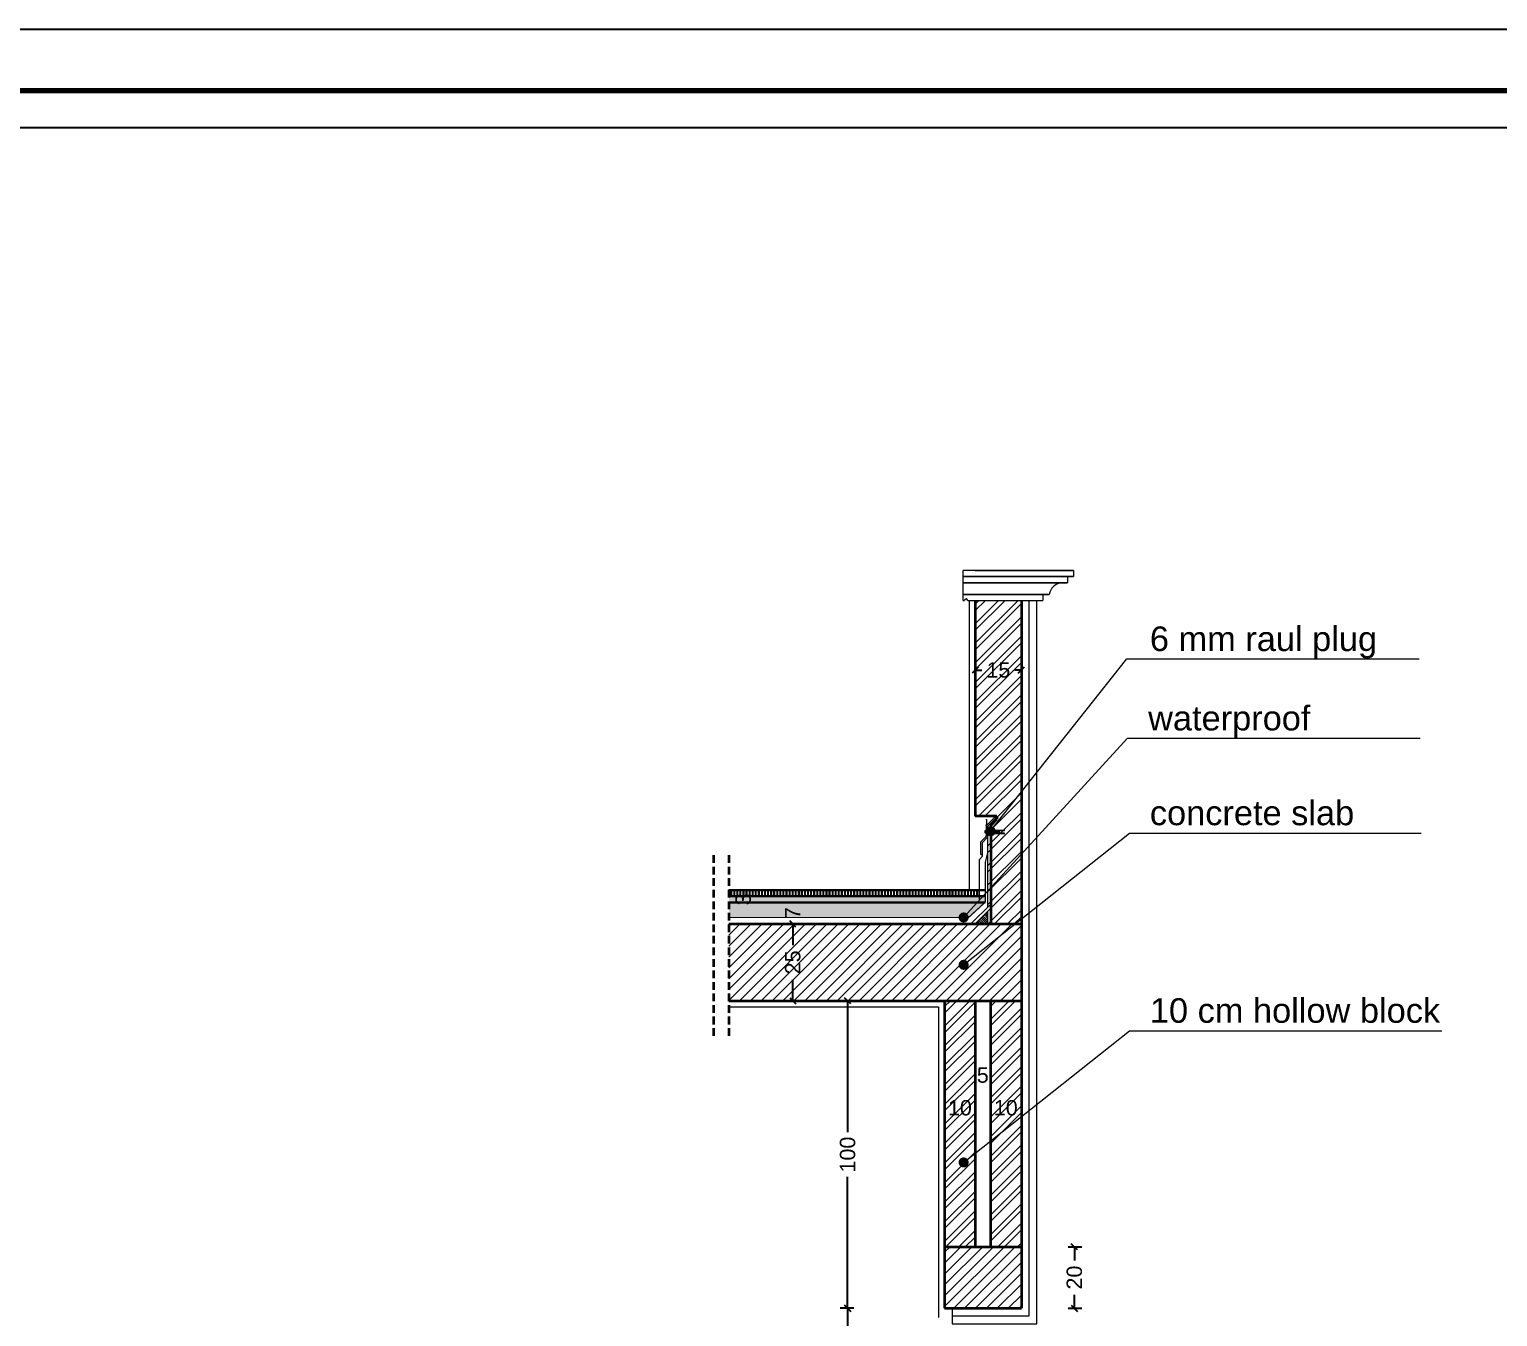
# Model space of a CAD drawing. Header units: inches. Extents: x -580639 to 179052, y 0 to 152898.
# Drawn here: x 36553 to 48493, y 141321 to 151788 of the extents above; entities that cross this region are included whole.
import ezdxf

# ---------------------------------------------------------------- set-up
doc = ezdxf.new("R2010")
doc.units = ezdxf.units.IN
doc.header["$LTSCALE"] = 500
doc.header["$MEASUREMENT"] = 0
for name, pattern in [('DASHED', [0.75, 0.5, -0.25]), ('HIDDEN', [0.375, 0.25, -0.125]), ('HIDDEN2', [0.1875, 0.125, -0.0625])]:
    doc.linetypes.add(name, pattern=pattern)
for name, color, linetype, lineweight in [('0.3', 10, 'Continuous', 30), ('1ATEXT', 3, 'Continuous', 20), ('A-0.25', 42, 'Continuous', 25), ('A-flor-sthn', 251, 'HIDDEN2', 9), ('A-htch', 252, 'Continuous', 20), ('A-wall', 52, 'Continuous', 35), ('DIM', 8, 'Continuous', 18), ('fini', 11, 'Continuous', 13), ('WALL', 7, 'Continuous', 40)]:
    doc.layers.add(name, color=color, linetype=linetype, lineweight=lineweight)
doc.styles.add('50', font='arial.ttf', dxfattribs={"height": 125})
doc.styles.add('style3', font='arial.ttf', dxfattribs={"height": 200})
doc.dimstyles.new('DIM', dxfattribs={"dimscale": 50, "dimtxt": 125, "dimasz": 1, "dimexe": 1.2, "dimexo": 1, "dimgap": 1, "dimtad": 0, "dimtoh": 1, "dimdec": 0, "dimlfac": 0.1, "dimrnd": 1, "dimdsep": 46, "dimtxsty": '50', "dimblk": 'OBLIQUE', "dimcen": 0.09, "dimclrt": 8, "dimadec": 0, "dimazin": 0, "dimtfac": 1, "dimtdec": 0, "dimtix": 1, "dimtofl": 0, "dimtmove": 2, "dimatfit": 2, "dimfxl": 1, "dimfxlon": 1, "dimtzin": 0, "dimarcsym": 0})

# ---------------------------------------------------------------- blocks, each defined once
blk = doc.blocks.new('_Oblique')
at = {"color": 0, "linetype": 'ByBlock', "lineweight": -2}
blk.add_line((-0.5, -0.5), (0.5, 0.5), dxfattribs=at)
blk = doc.blocks.new('*D1671')
at = {"layer": 'Defpoints', "color": 0, "transparency": 16777216}
for p in [(43207, 141389), (43995, 141389), (43995, 137889)]:
    blk.add_point(p, dxfattribs=at)
at = {"layer": 'DIM', "color": 0, "lineweight": -2, "transparency": 16777216}
for p, q in [((43257, 141389), (43147, 141389)), ((43207, 141389), (43207, 139821)), ((43207, 137889), (43207, 139457)), ((43257, 137889), (43147, 137889))]:
    blk.add_line(p, q, dxfattribs=at)
at = {"layer": 'DIM', "color": 0, "lineweight": -2, "transparency": 16777216, "xscale": 50, "yscale": 50, "zscale": 50}
for p, rotation in [((43207, 141389), 90), ((43207, 137889), 270)]:
    blk.add_blockref('_Oblique', p, dxfattribs=dict(at, rotation=rotation))
at = {"layer": 'DIM', "color": 8, "transparency": 16777216, "insert": (43207, 139639), "char_height": 125, "attachment_point": 5, "rotation": 90, "style": '50'}
blk.add_mtext('140', dxfattribs=at)
blk = doc.blocks.new('*D1653')
at = {"layer": 'Defpoints', "color": 0, "transparency": 16777216}
for p in [(43207, 143889), (43995, 143889), (43995, 141389)]:
    blk.add_point(p, dxfattribs=at)
at = {"layer": 'DIM', "color": 0, "lineweight": -2, "transparency": 16777216}
for p, q in [((43257, 143889), (43147, 143889)), ((43207, 143889), (43207, 142821)), ((43207, 141389), (43207, 142457)), ((43257, 141389), (43147, 141389))]:
    blk.add_line(p, q, dxfattribs=at)
at = {"layer": 'DIM', "color": 0, "lineweight": -2, "transparency": 16777216, "xscale": 50, "yscale": 50, "zscale": 50}
for p, rotation in [((43207, 143889), 90), ((43207, 141389), 270)]:
    blk.add_blockref('_Oblique', p, dxfattribs=dict(at, rotation=rotation))
at = {"layer": 'DIM', "color": 8, "transparency": 16777216, "insert": (43207, 142639), "char_height": 125, "attachment_point": 5, "rotation": 90, "style": '50'}
blk.add_mtext('100', dxfattribs=at)
blk = doc.blocks.new('*D1657')
at = {"layer": 'Defpoints', "color": 0, "transparency": 16777216}
for p in [(42761, 144514), (42761, 143889), (43050, 143889)]:
    blk.add_point(p, dxfattribs=at)
at = {"layer": 'DIM', "color": 0, "lineweight": -2, "transparency": 16777216}
for p, q in [((42761, 144514), (42701, 144514)), ((42761, 144514), (42761, 144343)), ((42761, 143889), (42761, 144061)), ((42811, 143889), (42701, 143889))]:
    blk.add_line(p, q, dxfattribs=at)
at = {"layer": 'DIM', "color": 0, "lineweight": -2, "transparency": 16777216, "xscale": 50, "yscale": 50, "zscale": 50}
for p, rotation in [((42761, 144514), 90), ((42761, 143889), 270)]:
    blk.add_blockref('_Oblique', p, dxfattribs=dict(at, rotation=rotation))
at = {"layer": 'DIM', "color": 8, "transparency": 16777216, "insert": (42761, 144202), "char_height": 125, "attachment_point": 5, "rotation": 90, "style": '50'}
blk.add_mtext('25', dxfattribs=at)
blk = doc.blocks.new('*D1658')
at = {"layer": 'Defpoints', "color": 0, "transparency": 16777216}
for p in [(42761, 144689), (42761, 144689), (42761, 144514)]:
    blk.add_point(p, dxfattribs=at)
at = {"layer": 'DIM', "color": 0, "lineweight": -2, "transparency": 16777216}
for p, q in [((42761, 144689), (42701, 144689)), ((42761, 144514), (42821, 144514))]:
    blk.add_line(p, q, dxfattribs=at)
at = {"layer": 'DIM', "color": 8, "transparency": 16777216, "insert": (42761, 144602), "char_height": 125, "attachment_point": 5, "rotation": 90, "style": '50'}
blk.add_mtext('7', dxfattribs=at)
blk = doc.blocks.new('*D1659')
at = {"layer": 'Defpoints', "color": 0, "transparency": 16777216}
for p in [(42358, 144739), (42378, 144739), (42378, 144689)]:
    blk.add_point(p, dxfattribs=at)
at = {"layer": 'DIM', "color": 0, "lineweight": -2, "transparency": 16777216}
for p, q in [((42358, 144739), (42298, 144739)), ((42358, 144689), (42298, 144689))]:
    blk.add_line(p, q, dxfattribs=at)
at = {"layer": 'DIM', "color": 8, "transparency": 16777216, "insert": (42358, 144714), "char_height": 125, "attachment_point": 5, "rotation": 90, "style": '50'}
blk.add_mtext('3', dxfattribs=at)
blk = doc.blocks.new('*D1675')
at = {"layer": 'Defpoints', "color": 0, "transparency": 16777216}
for p in [(43995, 143115), (44244, 143115), (44244, 143019)]:
    blk.add_point(p, dxfattribs=at)
at = {"layer": 'DIM', "color": 0, "lineweight": -2, "transparency": 16777216}
for p, q in [((43995, 143065), (43995, 142959)), ((44244, 143065), (44244, 142959))]:
    blk.add_line(p, q, dxfattribs=at)
at = {"layer": 'DIM', "color": 8, "transparency": 16777216, "insert": (44120, 143019), "char_height": 125, "attachment_point": 5, "style": '50'}
blk.add_mtext('10', dxfattribs=at)
blk = doc.blocks.new('*D1676')
at = {"layer": 'Defpoints', "color": 0, "transparency": 16777216}
for p in [(44369, 143285), (44244, 143231), (44369, 143231)]:
    blk.add_point(p, dxfattribs=at)
at = {"layer": 'DIM', "color": 0, "lineweight": -2, "transparency": 16777216}
for p, q in [((44244, 143281), (44244, 143345)), ((44369, 143281), (44369, 143345))]:
    blk.add_line(p, q, dxfattribs=at)
at = {"layer": 'DIM', "color": 8, "transparency": 16777216, "insert": (44306, 143285), "char_height": 125, "attachment_point": 5, "style": '50'}
blk.add_mtext('5', dxfattribs=at)
blk = doc.blocks.new('*D1660')
at = {"layer": 'Defpoints', "color": 0, "transparency": 16777216}
for p in [(44369, 143115), (44617, 143115), (44617, 143019)]:
    blk.add_point(p, dxfattribs=at)
at = {"layer": 'DIM', "color": 0, "lineweight": -2, "transparency": 16777216}
for p, q in [((44369, 143065), (44369, 142959)), ((44617, 143065), (44617, 142959))]:
    blk.add_line(p, q, dxfattribs=at)
at = {"layer": 'DIM', "color": 8, "transparency": 16777216, "insert": (44493, 143019), "char_height": 125, "attachment_point": 5, "style": '50'}
blk.add_mtext('10', dxfattribs=at)
blk = doc.blocks.new('*D1677')
at = {"layer": 'Defpoints', "color": 0, "transparency": 16777216}
for p in [(44620, 141889), (45051, 141889), (44620, 141389)]:
    blk.add_point(p, dxfattribs=at)
at = {"layer": 'DIM', "color": 0, "lineweight": -2, "transparency": 16777216}
for p, q in [((45001, 141889), (45111, 141889)), ((45051, 141889), (45051, 141779)), ((45051, 141389), (45051, 141499)), ((45001, 141389), (45111, 141389))]:
    blk.add_line(p, q, dxfattribs=at)
at = {"layer": 'DIM', "color": 0, "lineweight": -2, "transparency": 16777216, "xscale": 50, "yscale": 50, "zscale": 50}
for p, rotation in [((45051, 141889), 90), ((45051, 141389), 270)]:
    blk.add_blockref('_Oblique', p, dxfattribs=dict(at, rotation=rotation))
at = {"layer": 'DIM', "color": 8, "transparency": 16777216, "insert": (45051, 141639), "char_height": 125, "attachment_point": 5, "rotation": 90, "style": '50'}
blk.add_mtext('20', dxfattribs=at)
blk = doc.blocks.new('*D1678')
at = {"layer": 'Defpoints', "color": 0, "transparency": 16777216}
for p in [(44245, 146703), (44620, 146703), (44245, 146579)]:
    blk.add_point(p, dxfattribs=at)
at = {"layer": 'DIM', "color": 0, "lineweight": -2, "transparency": 16777216}
for p, q in [((44245, 146629), (44245, 146519)), ((44620, 146629), (44620, 146519)), ((44245, 146579), (44299, 146579)), ((44620, 146579), (44567, 146579))]:
    blk.add_line(p, q, dxfattribs=at)
at = {"layer": 'DIM', "color": 0, "lineweight": -2, "transparency": 16777216, "xscale": 50, "yscale": 50, "zscale": 50, "rotation": 180}
blk.add_blockref('_Oblique', (44245, 146579), dxfattribs=at)
at = {"layer": 'DIM', "color": 0, "lineweight": -2, "transparency": 16777216, "xscale": 50, "yscale": 50, "zscale": 50}
blk.add_blockref('_Oblique', (44620, 146579), dxfattribs=at)
at = {"layer": 'DIM', "color": 8, "transparency": 16777216, "insert": (44433, 146579), "char_height": 125, "attachment_point": 5, "style": '50'}
blk.add_mtext('15', dxfattribs=at)

msp = doc.modelspace()

# ---------------------------------------------------------------- hatches: boundary and pattern name
at = {"layer": 'A-flor-sthn', "ltscale": 1000}
h = msp.add_hatch(dxfattribs=at)
h.set_pattern_fill('ANSI31', color=8, scale=100, angle=90, style=0)
h.set_pattern_definition([(135, (43713.886, 565938.482), (-8.83883476, -8.83883476), [])])
h.paths.add_polyline_path([(44345.46, 144514.102), (44345.46, 144614.102), (44245.46, 144514.102)])
at = {"layer": 'A-htch'}
h = msp.add_hatch(dxfattribs=at)
h.set_pattern_fill('ANSI32', color=256, scale=300)
h.set_pattern_definition([(45, (16364.52, 266241.51), (-79.54951, 79.54951), []), (45, (16417.56, 266241.51), (-79.54951, 79.54951), [])])
h.paths.add_polyline_path([(44620.46, 147144.218), (44245.46, 147144.218), (44245.46, 145390.063), (44420.46, 145390.063), (44420.46, 145365.063), (44370.46, 145315.063), (44345.46, 145307.741), (44345.46, 145271.011), (44445.416, 145269.439), (44345.46, 145267.61), (44345.46, 145260.105), (44445.416, 145258.276), (44345.46, 145256.704), (44345.46, 145254.482), (44481.75, 145254.482), (44486.75, 145249.482), (44345.46, 145249.482), (44345.46, 144649.457), (44210.104, 144514.102), (44245.46, 144514.102), (44345.46, 144614.102), (44345.46, 144514.102), (44495.46, 144514.102), (44620.46, 144514.102)])
h.paths.add_polyline_path([(44243.549, 143889.102), (43995.46, 143889.102), (43995.46, 141889.102), (44243.549, 141889.102)])
h.paths.add_polyline_path([(44620.46, 143889.102), (44368.549, 143889.102), (44368.549, 141889.102), (44620.46, 141889.102)])
h.paths.add_polyline_path([(44243.549, 137639.102), (43995.46, 137639.102), (43995.46, 135889.102), (44243.549, 135889.102)])
h.paths.add_polyline_path([(44620.46, 137639.102), (44368.549, 137639.102), (44368.549, 135889.102), (44620.46, 135889.102)])
h.paths.add_polyline_path([(44243.549, 135264.102), (43995.46, 135264.102), (43995.46, 133264.102), (44243.549, 133264.102)])
h.paths.add_polyline_path([(44620.46, 135264.102), (44368.549, 135264.102), (44368.549, 133264.102), (44620.46, 133264.102)])
h.paths.add_polyline_path([(44243.549, 129014.102), (43995.46, 129014.102), (43995.46, 127264.102), (44243.549, 127264.102)])
h.paths.add_polyline_path([(44620.46, 129014.102), (44368.549, 129014.102), (44368.549, 127264.102), (44620.46, 127264.102)])
at = {"layer": 'A-htch', "transparency": 33554687}
h = msp.add_hatch(dxfattribs=at)
h.set_pattern_fill('PLAST', color=256, scale=100, angle=90)
h.set_pattern_definition([(90, (16364.525, 266241.51), (-25, 2e-15), []), (90, (16361.4, 266241.51), (-25, 2e-15), []), (90, (16358.275, 266241.51), (-25, 2e-15), [])])
h.paths.add_polyline_path([(44277.96, 144789.102), (42242.051, 144789.102), (42242.051, 144739.102), (44277.96, 144739.102)])
h = msp.add_hatch(dxfattribs=at)
h.set_pattern_fill('AR-SAND', color=256, scale=20, angle=90)
h.set_pattern_definition([(127.5, (16364.525, 266241.51), (-38.536475, -1.259867), [0, -30.4, 0, -34, 0, -32.5]), (97.5, (16364.525, 266241.51), (-56.442921, 35.395534), [0, -16.4, 0, -27.4, 0, -10.5]), (57.5, (16364.525, 266216.91), (-0.113181, 62.282837), [0, -10, 0, -36, 0, -47]), (47.5, (16364.525, 266216.91), (-17.553511, 60.122532), [0, -5, 0, -23.6, 0, -27])])
h.paths.add_polyline_path([(44326.278, 144739.102), (42242.051, 144739.102), (42242.051, 144689.102), (44323.626, 144689.102), (44326.278, 144691.54)])
at = {"layer": 'A-htch'}
h = msp.add_hatch(dxfattribs=at)
h.set_pattern_fill('ANSI31', color=256, scale=500)
h.set_pattern_definition([(45, (16364.525, 266241.51), (-44.194174, 44.194174), [])])
h.paths.add_polyline_path([(44620.46, 144514.102), (42242.051, 144514.102), (42242.051, 143889.102), (44620.46, 143889.102)])
h.paths.add_polyline_path([(44620.46, 141889.102), (43995.46, 141889.102), (43995.46, 141389.102), (44620.46, 141389.102)])
h.paths.add_polyline_path([(44620.46, 137889.102), (43995.46, 137889.102), (43995.46, 137639.102), (44620.46, 137639.102)])
h.paths.add_polyline_path([(44620.46, 135889.102), (42242.051, 135889.102), (42242.051, 135264.102), (44620.46, 135264.102)])
h.paths.add_polyline_path([(44620.46, 133264.102), (43995.46, 133264.102), (43995.46, 132764.102), (44620.46, 132764.102)])
h.paths.add_polyline_path([(44620.46, 129264.102), (43995.46, 129264.102), (43995.46, 129014.102), (44620.46, 129014.102)])
h.paths.add_polyline_path([(44620.46, 127264.102), (42242.051, 127264.102), (42242.051, 126639.102), (44620.46, 126639.102)])
h.paths.add_polyline_path([(45620.46, 118264.102), (44620.46, 118264.102), (42995.46, 118264.102), (42995.46, 116764.102), (45620.46, 116764.102)])
h.paths.add_polyline_path([(45870.46, 116764.102), (45620.46, 116764.102), (42995.46, 116764.102), (42745.46, 116764.102), (42745.46, 116521.463), (45870.46, 116521.463)])
h.paths.add_polyline_path([(43995.46, 118639.102), (42242.051, 118639.102), (42242.051, 118264.102), (43995.46, 118264.102)])
at = {"layer": 'DIM', "transparency": 33554549}
h = msp.add_hatch(dxfattribs=at)
h.set_pattern_fill('GRAVEL', color=256, scale=50, angle=90)
h.set_pattern_definition([(318.0127875, (16314.5246, 266277.509), (450, -400), [6.7268, -665.954402]), (274.9697407, (16319.5246, 266273.009), (-50, 600), [11.5434, -1142.796238]), (222.510447, (16320.5246, 266261.509), (550, 500), [8.1394, -805.80163]), (357.273689, (16333.0246, 266242.009), (-1000, 50), [10.5119, -1040.677902]), (22.8336542, (16343.5246, 266241.509), (-600, -250), [10.30775, -1020.468656]), (87.273689, (16353.0246, 266245.509), (-50, -1000), [10.5119, -1040.677902]), (127.6942405, (16353.5246, 266256.009), (500, -650), [13.90145, -1376.242427]), (162.2553284, (16345.0246, 266267.009), (-1100, 350), [13.1244, -1299.316075]), (211.4295656, (16332.5246, 266271.009), (-650, -400), [10.5475, -1044.203655]), (265.2363583, (16323.5246, 266265.509), (50, 550), [12.0416, -590.038129]), (312.3974378, (16322.5246, 266253.509), (550, -600), [15.5724, -1541.66875]), (228.814075, (16333.5246, 266291.509), (-300, -350), [5.31505, -526.19224]), (261.4692344, (16330.0246, 266287.509), (100, 650), [10.11185, -1001.07557]), (315, (16328.525, 266277.51), (50, -9e-15), [7.07105, -63.639628]), (293.1985905, (16322.5246, 266274.009), (-100, 250), [3.8079, -376.980755]), (21.8014095, (16324.025, 266270.509), (-150, -50), [5.38515, -263.87309]), (120.9637565, (16329.0246, 266272.509), (-100, 150), [8.74645, -282.801145]), (251.565051, (16324.525, 266280.009), (50, 100), [6.32455, -151.789333]), (106.3895403, (16324.0246, 266241.509), (-150, 500), [8.86, -877.142257]), (160.346176, (16321.5246, 266250.009), (550, -200), [7.43305, -735.870387]), (23.1985905, (16314.5246, 266280.009), (-250, -100), [7.61575, -373.172905]), (73.6104597, (16321.5246, 266283.009), (-150, -500), [8.86, -877.142257]), (69.443955, (16355.0246, 266241.509), (-100, -250), [8.544, -418.656187]), (24.7751406, (16358.0246, 266249.509), (-550, -250), [7.1589, -708.732153]), (156.8014095, (16364.5246, 266280.509), (-250, 100), [7.61575, -373.172905]), (107.3540246, (16357.5246, 266283.509), (200, -650), [8.38155, -829.77118]), (159.443955, (16364.5246, 266256.009), (250, -100), [4.272, -422.928187]), (191.3099325, (16364.525, 266277.509), (-200, -50), [2.5495, -252.401476]), (255.963757, (16362.025, 266277.009), (50, 150), [10.30775, -195.847531]), (276.009006, (16359.5246, 266267.009), (-50, 500), [9.5525, -945.696159]), (33.690068, (16333.525, 266272.509), (-100, -50), [7.2111, -173.066464]), (83.1572266, (16339.5246, 266276.509), (100, 850), [12.5897, -1246.378131]), (150.945396, (16341.0246, 266289.009), (350, -200), [5.1478, -509.633707]), (180, (16336.525, 266291.51), (-50, -50), [3, -47]), (210.256437, (16358.0246, 266266.009), (350, 200), [6.9462, -687.676]), (138.0127875, (16352.0246, 266262.509), (-450, 400), [13.4536, -659.227602]), (90, (16342.025, 266271.51), (-50, 50), [13, -37]), (55.3048465, (16342.0246, 266284.509), (350, 500), [7.9057, -782.663715]), (344.054604, (16346.5246, 266291.009), (200, -50), [7.2801, -356.725394]), (297.6459754, (16353.5246, 266289.009), (500, -950), [11.85325, -1173.47371]), (265.4260787, (16359.0246, 266278.509), (-50, -650), [12.53995, -1241.45367])])
h.paths.add_polyline_path([(44323.626, 144689.102), (42242.051, 144689.102), (42242.051, 144567.054), (44190.735, 144566.932)])

# ---------------------------------------------------------------- linework, layer by layer
msp.add_lwpolyline([(24363.463, 113030.352), (79363.681, 113030.352), (79363.681, 151788.469), (24363.463, 151788.469)], close=True)
at = {"layer": '0.3'}
for p, q in [((42242.051, 144789.102), (44326.278, 144789.102)), ((42242.051, 144739.102), (44326.278, 144739.102)), ((42242.051, 144689.102), (44326.278, 144689.102))]:
    msp.add_line(p, q, dxfattribs=at)
at = {"layer": '1ATEXT'}
for p, q in [((44370.46, 145273.232), (45476.391, 146668.982)), ((45476.391, 146668.982), (47855.467, 146668.982)), ((44150.466, 144566.935), (45484.113, 146023.767)), ((45484.113, 146023.767), (47861.929, 146023.767)), ((44150.442, 144181.902), (45498.312, 145253.077)), ((45498.312, 145253.077), (47869.92, 145253.077)), ((44150.442, 142575.156), (45498.312, 143646.331)), ((45498.312, 143646.331), (48038.309, 143646.331))]:
    msp.add_line(p, q, dxfattribs=at)
at = {"layer": '1ATEXT', "const_width": 40}
for points in [[(44370.46, 145289.07, -1), (44370.46, 145247.064, -1), (44370.46, 145289.07)], [(44150.466, 144587.938, -1), (44150.466, 144545.932, -1), (44150.466, 144587.938)], [(44150.442, 144202.905, -1), (44150.442, 144160.899, -1), (44150.442, 144202.905)], [(44150.442, 142596.159, -1), (44150.442, 142554.154, -1), (44150.442, 142596.159)]]:
    msp.add_lwpolyline(points, format="xyb", dxfattribs=at)
at = {"layer": 'A-0.25', "lineweight": 25}
msp.add_lwpolyline([(72263.681, 113830.352), (72263.681, 150988.469), (25163.463, 150988.469), (25163.463, 113830.352), (72263.681, 113830.352)], dxfattribs=at)
at = {"layer": 'A-flor-sthn', "color": 8, "ltscale": 1000}
for p, q in [((44332.96, 145312.919), (44402.782, 145382.741)), ((44332.96, 145312.919), (44332.96, 145230.001)), ((44345.46, 145307.741), (44411.621, 145373.902)), ((44345.46, 145307.741), (44345.46, 144650.419)), ((44411.621, 145373.902), (44402.782, 145382.741)), ((44290.46, 145182.323), (44329.298, 145221.162)), ((44302.96, 145177.145), (44341.798, 145215.984)), ((44324.47, 145265.732), (44321.423, 145265.732)), ((44324.47, 145261.982), (44321.423, 145261.982)), ((44324.47, 145261.982), (44324.47, 145265.732)), ((44332.487, 145254.482), (44332.487, 145273.232)), ((44332.487, 145267.607), (44345.347, 145267.607)), ((44332.487, 145260.107), (44345.347, 145260.107)), ((44345.347, 145273.232), (44481.75, 145273.232)), ((44445.416, 145269.439), (44345.347, 145267.607)), ((44445.416, 145258.276), (44345.347, 145260.107)), ((44345.347, 145254.482), (44481.75, 145254.482)), ((44345.46, 145278.232), (44486.75, 145278.232)), ((44345.46, 145249.482), (44486.75, 145249.482)), ((44345.494, 145271.011), (44445.416, 145269.439)), ((44345.494, 145256.704), (44445.416, 145258.276)), ((44290.46, 145078.181), (44290.46, 145182.323)), ((44290.46, 145078.181), (44302.96, 145078.181)), ((44302.96, 145065.662), (44302.96, 145177.145)), ((44277.96, 145035.868), (44302.96, 145065.662)), ((44277.96, 145035.868), (44277.96, 144714.102)), ((44370.46, 144674.457), (44210.104, 144514.102)), ((44345.46, 144614.102), (44245.46, 144514.102)), ((44345.46, 144614.102), (44345.46, 144514.102))]:
    msp.add_line(p, q, dxfattribs=at)
for centre, radius, start, end in [((44280.814, 145343.393), 59.353, 331.4692465, 21.4145104), ((44330.768, 145263.857), 9.531, 79.6111422, 168.6547046), ((44330.768, 145263.857), 9.531, 191.3452954, 280.3888578), ((44320.46, 145230.001), 12.5, 315, 0), ((44332.96, 145224.823), 12.5, 315, 0)]:
    msp.add_arc(centre, radius, start, end, dxfattribs=at)
at = {"layer": 'A-wall'}
for p, q in [((44245.46, 147144.218), (44245.46, 145390.063)), ((44620.46, 147144.218), (44620.46, 144514.102)), ((44245.46, 145764.102), (44245.46, 145390.063)), ((44420.46, 145390.063), (44245.46, 145390.063)), ((44370.46, 145315.063), (44420.46, 145365.063)), ((44370.46, 145315.063), (44370.46, 144514.102)), ((44420.46, 145390.063), (44420.46, 145365.063)), ((42242.051, 144514.102), (44620.46, 144514.102)), ((42242.051, 144514.102), (44495.46, 144514.102)), ((44620.46, 144514.102), (44620.46, 141389.102)), ((42242.051, 143889.102), (44620.46, 143889.102)), ((43995.46, 143889.102), (43995.46, 141389.102)), ((44243.549, 143889.102), (44243.549, 141889.102)), ((44368.549, 143889.102), (44368.549, 141889.102)), ((43995.46, 141889.102), (44620.46, 141889.102)), ((43995.46, 141389.102), (44620.46, 141389.102)), ((43995.46, 141389.102), (44620.46, 141389.102))]:
    msp.add_line(p, q, dxfattribs=at)
at = {"layer": 'A-wall', "linetype": 'DASHED', "ltscale": 0.25}
for p, q in [((42117.051, 145073.108), (42117.051, 143577.001)), ((42242.051, 145073.108), (42242.051, 143577.001))]:
    msp.add_line(p, q, dxfattribs=at)
at = {"layer": 'A-wall', "color": 1, "lineweight": 70}
msp.add_lwpolyline([(24863.463, 113530.352), (78863.681, 113530.352), (78863.681, 151288.469), (24863.463, 151288.469)], close=True, dxfattribs=at)
at = {"layer": 'fini'}
for p, q in [((45044.298, 147389.102), (44145.46, 147389.102)), ((44145.46, 147144.218), (44145.46, 147389.102)), ((44145.46, 147339.102), (45044.298, 147339.102)), ((44994.548, 147339.102), (44145.46, 147339.102)), ((44245.46, 147389.102), (45044.298, 147389.102)), ((44745.46, 147339.102), (45044.298, 147339.102)), ((44745.46, 147339.102), (45044.298, 147339.102)), ((44994.298, 147339.102), (44745.46, 147339.102)), ((45044.298, 147339.102), (44994.298, 147339.102)), ((44994.298, 147339.102), (44994.298, 147289.102)), ((45044.298, 147389.102), (45044.298, 147339.102)), ((44145.46, 147289.102), (44994.298, 147289.102)), ((44994.548, 147289.102), (44145.46, 147289.102)), ((44745.46, 147289.102), (44994.298, 147289.102)), ((44745.46, 147289.102), (44994.298, 147289.102)), ((44994.298, 147289.102), (44745.46, 147289.102)), ((44994.298, 147289.102), (44944.298, 147289.102)), ((44145.46, 147194.218), (44845.46, 147194.218)), ((44795.71, 147194.218), (44145.46, 147194.218)), ((44145.46, 147144.218), (44157.056, 147144.218)), ((44184.488, 147144.218), (44795.46, 147144.218)), ((44195.46, 147144.218), (44202.75, 147144.218)), ((44195.46, 147144.218), (44195.46, 144789.102)), ((44745.46, 147194.218), (44845.46, 147194.218)), ((44745.46, 147194.218), (44845.46, 147194.218)), ((44795.46, 147194.218), (44745.46, 147194.218)), ((44845.46, 147194.218), (44795.46, 147194.218)), ((44795.46, 147194.218), (44795.46, 147144.218)), ((42242.051, 143839.102), (43945.46, 143839.102)), ((43945.46, 143839.102), (43945.495, 141313.629, 0))]:
    msp.add_line(p, q, dxfattribs=at)
for points in [[(44057.96, 141389.102), (44057.96, 141264.102), (44745.46, 141264.102), (44745.46, 147144.218)], [(44057.96, 141326.602), (44682.96, 141326.602), (44682.96, 147144.218)]]:
    msp.add_lwpolyline(points, dxfattribs=at)
for centre, radius, start, end in [((44963.58, 147170.096), 120.558, 99.203589, 168.4582186), ((44170.772, 147144.218), 13.716, 0, 180)]:
    msp.add_arc(centre, radius, start, end, dxfattribs=at)
at = {"layer": 'WALL', "linetype": 'HIDDEN', "ltscale": 0.1, "const_width": 10}
msp.add_lwpolyline([(44345.46, 145092.113), (44326.278, 145014.745), (44326.278, 144691.54), (44190.735, 144566.932), (42242.051, 144567.054)], dxfattribs=at)

# ---------------------------------------------------------------- texts
at = {"layer": '1ATEXT', "char_height": 200, "attachment_point": 1, "style": 'style3'}
for s, width, insert in [('6 mm raul plug', 2216.04947, (45664.877, 146933.247)), ('waterproof', 2216.04947, (45650.678, 146288.033)), ('concrete slab', 2216.04947, (45664.877, 145517.342)), ('10 cm hollow block ', 2830.93597, (45664.877, 143910.597))]:
    msp.add_mtext_dynamic_manual_height_columns(s, width=width, gutter_width=1000, heights=[0], dxfattribs=dict(at, insert=insert))

# ---------------------------------------------------------------- dimensions: what is measured, and where the dimension line sits
at = {"layer": 'DIM'}
for base, p1, p2, text, picture, middle in [((44245.46, 146578.829), (44620.46, 146703.277), (44245.46, 146703.277), '15', '*D1678', (44432.96, 146578.829)), ((44368.549, 143285.255), (44243.549, 143230.793), (44368.549, 143230.793), '5', '*D1676', (44306.049, 143285.255)), ((44243.549, 143019.479), (43995.46, 143115.333), (44243.549, 143115.333), '10', '*D1675', (44119.504, 143019.479)), ((44616.639, 143019.479), (44368.549, 143115.333), (44616.639, 143115.333), '10', '*D1660', (44492.594, 143019.479))]:
    dim = msp.add_linear_dim(base=base, p1=p1, p2=p2, text=text, dimstyle='DIM', dxfattribs=at)
    dim.commit()
    dim.dimension.update_dxf_attribs({"geometry": picture, "text_midpoint": middle})
for base, p1, p2, text, picture, middle in [((42357.877, 144739.102), (42377.72, 144689.102), (42377.72, 144739.102), '3', '*D1659', (42357.877, 144714.102)), ((42761.253, 144689.102), (42761.253, 144514.102), (42761.253, 144689.102), '7', '*D1658', (42761.253, 144601.602)), ((42761.253, 143889.102), (42761.253, 144514.102), (43050.348, 143889.102), '25', '*D1657', (42761.253, 144201.602)), ((43206.513, 143889.102), (43995.46, 141389.102), (43995.46, 143889.102), '100', '*D1653', (43206.513, 142639.102)), ((45050.581, 141889.102), (44620.46, 141389.102), (44620.46, 141889.102), '20', '*D1677', (45050.581, 141639.102)), ((43206.513, 141389.102), (43995.46, 137889.102), (43995.46, 141389.102), '140', '*D1671', (43206.513, 139639.102))]:
    dim = msp.add_linear_dim(base=base, p1=p1, p2=p2, angle=90, text=text, dimstyle='DIM', dxfattribs=at)
    dim.commit()
    dim.dimension.update_dxf_attribs({"geometry": picture, "text_midpoint": middle})

doc.saveas('drawing.dxf')
